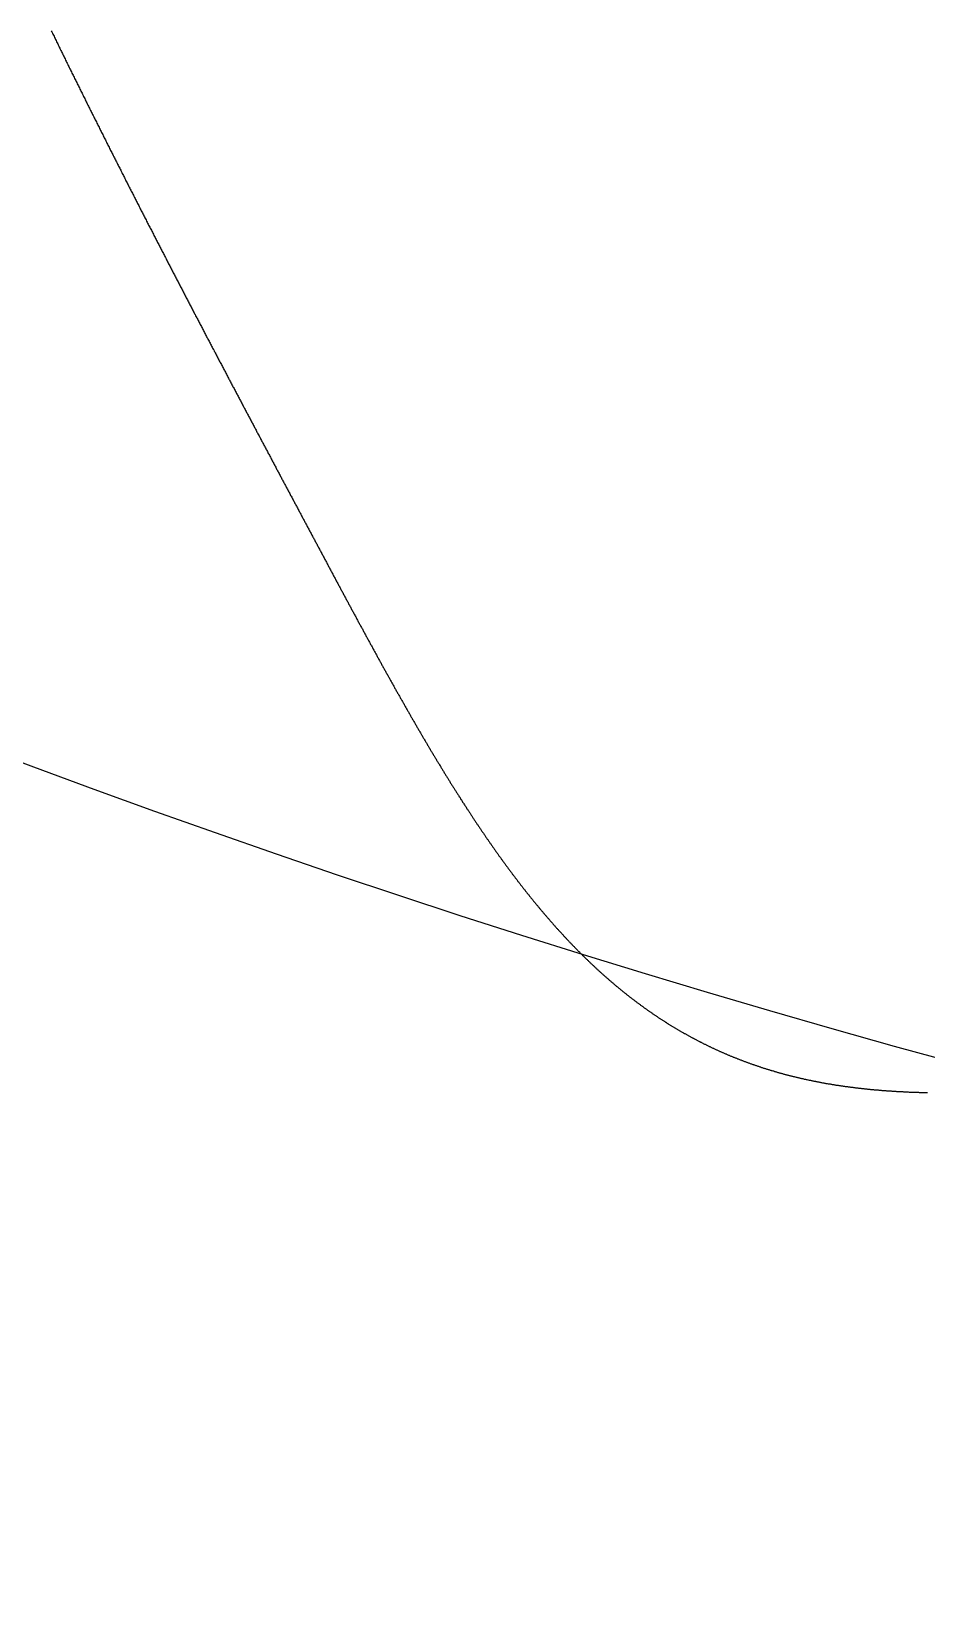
# Model space of a CAD drawing. Header units: millimetres. Extents: x 88 to 97873, y 32 to 55088.
# Drawn here: x 48642.067 to 48643.037, y 4950.649 to 4952.354 of the extents above; entities that cross this region are included whole.
import ezdxf

# ---------------------------------------------------------------- set-up
doc = ezdxf.new("R2010")
doc.units = ezdxf.units.MM
doc.header["$LTSCALE"] = 0.3

msp = doc.modelspace()

# ---------------------------------------------------------------- linework, layer by layer
msp.add_lwpolyline([(48642.0888, 4952.3541), (48642.0894, 4952.353), (48642.0899, 4952.3518), (48642.0905, 4952.3506), (48642.0911, 4952.3494), (48642.0917, 4952.3483), (48642.0922, 4952.3471), (48642.0928, 4952.3459), (48642.0934, 4952.3447), (48642.0939, 4952.3436), (48642.0945, 4952.3424), (48642.0951, 4952.3412), (48642.0957, 4952.3401), (48642.0962, 4952.3389), (48642.0968, 4952.3377), (48642.0974, 4952.3365), (48642.098, 4952.3354), (48642.0985, 4952.3342), (48642.0991, 4952.333), (48642.0997, 4952.3319), (48642.1003, 4952.3307), (48642.1008, 4952.3295), (48642.1014, 4952.3284), (48642.102, 4952.3272), (48642.1026, 4952.326), (48642.1031, 4952.3249), (48642.1037, 4952.3237), (48642.1043, 4952.3225), (48642.1048, 4952.3214), (48642.1054, 4952.3202), (48642.106, 4952.319), (48642.1066, 4952.3179), (48642.1071, 4952.3167), (48642.1077, 4952.3155), (48642.1083, 4952.3144), (48642.1089, 4952.3132), (48642.1094, 4952.312), (48642.11, 4952.3109), (48642.1106, 4952.3097), (48642.1112, 4952.3085), (48642.1117, 4952.3074), (48642.1123, 4952.3062), (48642.1129, 4952.3051), (48642.1135, 4952.3039), (48642.114, 4952.3027), (48642.1146, 4952.3016), (48642.1152, 4952.3004), (48642.1158, 4952.2993), (48642.1163, 4952.2981), (48642.1169, 4952.2969), (48642.1175, 4952.2958), (48642.1181, 4952.2946), (48642.1186, 4952.2935), (48642.1192, 4952.2923), (48642.1198, 4952.2911), (48642.1204, 4952.29), (48642.1209, 4952.2888), (48642.1215, 4952.2877), (48642.1221, 4952.2865), (48642.1227, 4952.2854), (48642.1232, 4952.2842), (48642.1238, 4952.283), (48642.1244, 4952.2819), (48642.125, 4952.2807), (48642.1255, 4952.2796), (48642.1261, 4952.2784), (48642.1267, 4952.2773), (48642.1273, 4952.2761), (48642.1278, 4952.275), (48642.1284, 4952.2738), (48642.129, 4952.2727), (48642.1296, 4952.2715), (48642.1301, 4952.2703), (48642.1307, 4952.2692), (48642.1313, 4952.268), (48642.1319, 4952.2669), (48642.1324, 4952.2657), (48642.133, 4952.2646), (48642.1336, 4952.2634), (48642.1342, 4952.2623), (48642.1347, 4952.2611), (48642.1353, 4952.26), (48642.1359, 4952.2588), (48642.1364, 4952.2577), (48642.137, 4952.2565), (48642.1376, 4952.2554), (48642.1382, 4952.2543), (48642.1387, 4952.2531), (48642.1393, 4952.252), (48642.1399, 4952.2508), (48642.1405, 4952.2497), (48642.141, 4952.2485), (48642.1416, 4952.2474), (48642.1422, 4952.2462), (48642.1428, 4952.2451), (48642.1433, 4952.2439), (48642.1439, 4952.2428), (48642.1445, 4952.2417), (48642.1451, 4952.2405), (48642.1456, 4952.2394), (48642.1462, 4952.2382), (48642.1468, 4952.2371), (48642.1474, 4952.2359), (48642.1479, 4952.2348), (48642.1485, 4952.2337), (48642.1491, 4952.2325), (48642.1497, 4952.2314), (48642.1502, 4952.2302), (48642.1508, 4952.2291), (48642.1514, 4952.228), (48642.152, 4952.2268), (48642.1525, 4952.2257), (48642.1531, 4952.2245), (48642.1537, 4952.2234), (48642.1543, 4952.2223), (48642.1548, 4952.2211), (48642.1554, 4952.22), (48642.156, 4952.2189), (48642.1566, 4952.2177), (48642.1571, 4952.2166), (48642.1577, 4952.2155), (48642.1583, 4952.2143), (48642.1588, 4952.2132), (48642.1594, 4952.2121), (48642.16, 4952.2109), (48642.1606, 4952.2098), (48642.1611, 4952.2087), (48642.1617, 4952.2075), (48642.1623, 4952.2064), (48642.1629, 4952.2053), (48642.1634, 4952.2041), (48642.164, 4952.203), (48642.1646, 4952.2019), (48642.1652, 4952.2007), (48642.1657, 4952.1996), (48642.1663, 4952.1985), (48642.1669, 4952.1973), (48642.1675, 4952.1962), (48642.168, 4952.1951), (48642.1686, 4952.194), (48642.1692, 4952.1928), (48642.1697, 4952.1917), (48642.1703, 4952.1906), (48642.1709, 4952.1895), (48642.1715, 4952.1883), (48642.172, 4952.1872), (48642.1726, 4952.1861), (48642.1732, 4952.1849), (48642.1738, 4952.1838), (48642.1743, 4952.1827), (48642.1749, 4952.1816), (48642.1755, 4952.1805), (48642.176, 4952.1793), (48642.1766, 4952.1782), (48642.1772, 4952.1771), (48642.1778, 4952.176), (48642.1783, 4952.1748), (48642.1789, 4952.1737), (48642.1795, 4952.1726), (48642.1801, 4952.1715), (48642.1806, 4952.1704), (48642.1812, 4952.1692), (48642.1818, 4952.1681), (48642.1823, 4952.167), (48642.1829, 4952.1659), (48642.1835, 4952.1648), (48642.1841, 4952.1636), (48642.1846, 4952.1625), (48642.1852, 4952.1614), (48642.1858, 4952.1603), (48642.1863, 4952.1592), (48642.1869, 4952.1581), (48642.1875, 4952.157), (48642.1881, 4952.1558), (48642.1886, 4952.1547), (48642.1892, 4952.1536), (48642.1898, 4952.1525), (48642.1903, 4952.1514), (48642.1909, 4952.1503), (48642.1915, 4952.1492), (48642.192, 4952.148), (48642.1926, 4952.1469), (48642.1932, 4952.1458), (48642.1938, 4952.1447), (48642.1943, 4952.1436), (48642.1949, 4952.1425), (48642.1955, 4952.1414), (48642.196, 4952.1403), (48642.1966, 4952.1392), (48642.1972, 4952.1381), (48642.1978, 4952.1369), (48642.1983, 4952.1358), (48642.1989, 4952.1347), (48642.1995, 4952.1336), (48642.2, 4952.1325), (48642.2006, 4952.1314), (48642.2012, 4952.1303), (48642.2017, 4952.1292), (48642.2023, 4952.1281), (48642.2029, 4952.127), (48642.2034, 4952.1259), (48642.204, 4952.1248), (48642.2046, 4952.1237), (48642.2052, 4952.1226), (48642.2057, 4952.1215), (48642.2063, 4952.1204), (48642.2069, 4952.1193), (48642.2074, 4952.1182), (48642.208, 4952.1171), (48642.2086, 4952.116), (48642.2091, 4952.1149), (48642.2097, 4952.1138), (48642.2103, 4952.1127), (48642.2108, 4952.1116), (48642.2114, 4952.1105), (48642.212, 4952.1094), (48642.2125, 4952.1083), (48642.2131, 4952.1072), (48642.2137, 4952.1061), (48642.2142, 4952.105), (48642.2148, 4952.1039), (48642.2154, 4952.1028), (48642.2159, 4952.1017), (48642.2165, 4952.1006), (48642.2171, 4952.0995), (48642.2176, 4952.0984), (48642.2182, 4952.0973), (48642.2188, 4952.0962), (48642.2193, 4952.0951), (48642.2199, 4952.0941), (48642.2205, 4952.093), (48642.221, 4952.0919), (48642.2216, 4952.0908), (48642.2222, 4952.0897), (48642.2227, 4952.0886), (48642.2233, 4952.0875), (48642.2239, 4952.0864), (48642.2244, 4952.0853), (48642.225, 4952.0843), (48642.2256, 4952.0832), (48642.2261, 4952.0821), (48642.2267, 4952.081), (48642.2272, 4952.0799), (48642.2278, 4952.0788), (48642.2284, 4952.0777), (48642.2289, 4952.0767), (48642.2295, 4952.0756), (48642.2301, 4952.0745), (48642.2306, 4952.0734), (48642.2312, 4952.0723), (48642.2318, 4952.0712), (48642.2323, 4952.0702), (48642.2329, 4952.0691), (48642.2334, 4952.068), (48642.234, 4952.0669), (48642.2346, 4952.0658), (48642.2351, 4952.0647), (48642.2357, 4952.0637), (48642.2363, 4952.0626), (48642.2368, 4952.0615), (48642.2374, 4952.0604), (48642.2379, 4952.0594), (48642.2385, 4952.0583), (48642.2391, 4952.0572), (48642.2396, 4952.0561), (48642.2402, 4952.055), (48642.2408, 4952.054), (48642.2413, 4952.0529), (48642.2419, 4952.0518), (48642.2424, 4952.0507), (48642.243, 4952.0497), (48642.2436, 4952.0486), (48642.2441, 4952.0475), (48642.2447, 4952.0465), (48642.2452, 4952.0454), (48642.2458, 4952.0443), (48642.2464, 4952.0432), (48642.2469, 4952.0422), (48642.2475, 4952.0411), (48642.248, 4952.04), (48642.2486, 4952.039), (48642.2492, 4952.0379), (48642.2497, 4952.0368), (48642.2503, 4952.0358), (48642.2508, 4952.0347), (48642.2514, 4952.0336), (48642.252, 4952.0326), (48642.2525, 4952.0315), (48642.2531, 4952.0304), (48642.2536, 4952.0294), (48642.2542, 4952.0283), (48642.2547, 4952.0272), (48642.2553, 4952.0262), (48642.2559, 4952.0251), (48642.2564, 4952.024), (48642.257, 4952.023), (48642.2575, 4952.0219), (48642.2581, 4952.0209), (48642.2586, 4952.0198), (48642.2592, 4952.0187), (48642.2598, 4952.0177), (48642.2603, 4952.0166), (48642.2609, 4952.0156), (48642.2614, 4952.0145), (48642.262, 4952.0134), (48642.2625, 4952.0124), (48642.2631, 4952.0113), (48642.2636, 4952.0103), (48642.2642, 4952.0092), (48642.2648, 4952.0082), (48642.2653, 4952.0071), (48642.2659, 4952.0061), (48642.2664, 4952.005), (48642.267, 4952.0039), (48642.2675, 4952.0029), (48642.2681, 4952.0018), (48642.2686, 4952.0008), (48642.2692, 4951.9997), (48642.2697, 4951.9987), (48642.2703, 4951.9976), (48642.2708, 4951.9966), (48642.2714, 4951.9955), (48642.2719, 4951.9945), (48642.2725, 4951.9934), (48642.2731, 4951.9924), (48642.2736, 4951.9913), (48642.2742, 4951.9903), (48642.2747, 4951.9892), (48642.2753, 4951.9882), (48642.2758, 4951.9872), (48642.2764, 4951.9861), (48642.2769, 4951.9851), (48642.2775, 4951.984), (48642.278, 4951.983), (48642.2786, 4951.9819), (48642.2791, 4951.9809), (48642.2797, 4951.9798), (48642.2802, 4951.9788), (48642.2808, 4951.9778), (48642.2813, 4951.9767), (48642.2819, 4951.9757), (48642.2824, 4951.9746), (48642.283, 4951.9736), (48642.2835, 4951.9726), (48642.2841, 4951.9715), (48642.2846, 4951.9705), (48642.2852, 4951.9694), (48642.2857, 4951.9684), (48642.2862, 4951.9674), (48642.2868, 4951.9663), (48642.2873, 4951.9653), (48642.2879, 4951.9643), (48642.2884, 4951.9632), (48642.289, 4951.9622), (48642.2895, 4951.9612), (48642.2901, 4951.9601), (48642.2906, 4951.9591), (48642.2912, 4951.9581), (48642.2917, 4951.957), (48642.2923, 4951.956), (48642.2928, 4951.955), (48642.2933, 4951.9539), (48642.2939, 4951.9529), (48642.2944, 4951.9519), (48642.295, 4951.9509), (48642.2955, 4951.9498), (48642.2961, 4951.9488), (48642.2966, 4951.9478), (48642.2972, 4951.9467), (48642.2977, 4951.9457), (48642.2982, 4951.9447), (48642.2988, 4951.9437), (48642.2993, 4951.9426), (48642.2999, 4951.9416), (48642.3004, 4951.9406), (48642.301, 4951.9396), (48642.3015, 4951.9385), (48642.302, 4951.9375), (48642.3026, 4951.9365), (48642.3031, 4951.9355), (48642.3037, 4951.9345), (48642.3042, 4951.9334), (48642.3047, 4951.9324), (48642.3053, 4951.9314), (48642.3058, 4951.9304), (48642.3064, 4951.9294), (48642.3069, 4951.9284), (48642.3074, 4951.9273), (48642.308, 4951.9263), (48642.3085, 4951.9253), (48642.3091, 4951.9243), (48642.3096, 4951.9233), (48642.3101, 4951.9223), (48642.3107, 4951.9212), (48642.3112, 4951.9202), (48642.3117, 4951.9192), (48642.3123, 4951.9182), (48642.3128, 4951.9172), (48642.3134, 4951.9162), (48642.3139, 4951.9152), (48642.3144, 4951.9142), (48642.315, 4951.9132), (48642.3155, 4951.9121), (48642.316, 4951.9111), (48642.3166, 4951.9101), (48642.3171, 4951.9091), (48642.3176, 4951.9081), (48642.3182, 4951.9071), (48642.3187, 4951.9061), (48642.3192, 4951.9051), (48642.3198, 4951.9041), (48642.3203, 4951.9031), (48642.3208, 4951.9021), (48642.3214, 4951.9011), (48642.3219, 4951.9001), (48642.3224, 4951.8991), (48642.323, 4951.8981), (48642.3235, 4951.8971), (48642.324, 4951.8961), (48642.3246, 4951.8951), (48642.3251, 4951.8941), (48642.3256, 4951.8931), (48642.3262, 4951.8921), (48642.3267, 4951.8911), (48642.3272, 4951.8901), (48642.3278, 4951.8891), (48642.3283, 4951.8881), (48642.3288, 4951.8871), (48642.3293, 4951.8861), (48642.3299, 4951.8851), (48642.3304, 4951.8841), (48642.3309, 4951.8831), (48642.3315, 4951.8821), (48642.332, 4951.8811), (48642.3325, 4951.8801), (48642.333, 4951.8791), (48642.3336, 4951.8782), (48642.3341, 4951.8772), (48642.3346, 4951.8762), (48642.3352, 4951.8752), (48642.3357, 4951.8742), (48642.3362, 4951.8732), (48642.3367, 4951.8722), (48642.3373, 4951.8712), (48642.3378, 4951.8702), (48642.3383, 4951.8693), (48642.3388, 4951.8683), (48642.3394, 4951.8673), (48642.3399, 4951.8663), (48642.3404, 4951.8653), (48642.3409, 4951.8643), (48642.3415, 4951.8634), (48642.342, 4951.8624), (48642.3425, 4951.8614), (48642.343, 4951.8604), (48642.3435, 4951.8594), (48642.3441, 4951.8584), (48642.3446, 4951.8575), (48642.3451, 4951.8565), (48642.3456, 4951.8555), (48642.3462, 4951.8545), (48642.3467, 4951.8536), (48642.3472, 4951.8526), (48642.3477, 4951.8516), (48642.3482, 4951.8506), (48642.3488, 4951.8497), (48642.3493, 4951.8487), (48642.3498, 4951.8477), (48642.3503, 4951.8467), (48642.3508, 4951.8458), (48642.3513, 4951.8448), (48642.3519, 4951.8438), (48642.3524, 4951.8428), (48642.3529, 4951.8419), (48642.3534, 4951.8409), (48642.3539, 4951.8399), (48642.3544, 4951.839), (48642.355, 4951.838), (48642.3555, 4951.837), (48642.356, 4951.8361), (48642.3565, 4951.8351), (48642.357, 4951.8341), (48642.3575, 4951.8332), (48642.3581, 4951.8322), (48642.3586, 4951.8312), (48642.3591, 4951.8303), (48642.3596, 4951.8293), (48642.3601, 4951.8284), (48642.3606, 4951.8274), (48642.3611, 4951.8264), (48642.3616, 4951.8255), (48642.3622, 4951.8245), (48642.3627, 4951.8235), (48642.3632, 4951.8226), (48642.3637, 4951.8216), (48642.3642, 4951.8207), (48642.3647, 4951.8197), (48642.3652, 4951.8188), (48642.3657, 4951.8178), (48642.3662, 4951.8168), (48642.3668, 4951.8159), (48642.3673, 4951.8149), (48642.3678, 4951.814), (48642.3683, 4951.813), (48642.3688, 4951.8121), (48642.3693, 4951.8111), (48642.3698, 4951.8102), (48642.3703, 4951.8092), (48642.3708, 4951.8083), (48642.3713, 4951.8073), (48642.3718, 4951.8064), (48642.3723, 4951.8054), (48642.3728, 4951.8045), (48642.3733, 4951.8035), (48642.3739, 4951.8026), (48642.3744, 4951.8016), (48642.3749, 4951.8007), (48642.3754, 4951.7998), (48642.3759, 4951.7988), (48642.3764, 4951.7979), (48642.3769, 4951.7969), (48642.3774, 4951.796), (48642.3779, 4951.795), (48642.3784, 4951.7941), (48642.3789, 4951.7932), (48642.3794, 4951.7922), (48642.3799, 4951.7913), (48642.3804, 4951.7903), (48642.3809, 4951.7894), (48642.3814, 4951.7885), (48642.3819, 4951.7875), (48642.3824, 4951.7866), (48642.3829, 4951.7856), (48642.3834, 4951.7847), (48642.3839, 4951.7838), (48642.3844, 4951.7828), (48642.3849, 4951.7819), (48642.3854, 4951.781), (48642.3859, 4951.78), (48642.3864, 4951.7791), (48642.3869, 4951.7782), (48642.3874, 4951.7773), (48642.3879, 4951.7763), (48642.3884, 4951.7754), (48642.3889, 4951.7745), (48642.3894, 4951.7735), (48642.3899, 4951.7726), (48642.3903, 4951.7717), (48642.3908, 4951.7708), (48642.3913, 4951.7698), (48642.3918, 4951.7689), (48642.3923, 4951.768), (48642.3928, 4951.7671), (48642.3933, 4951.7661), (48642.3938, 4951.7652), (48642.3943, 4951.7643), (48642.3948, 4951.7634), (48642.3953, 4951.7624), (48642.3958, 4951.7615), (48642.3963, 4951.7606), (48642.3968, 4951.7597), (48642.3973, 4951.7588), (48642.3977, 4951.7578), (48642.3982, 4951.7569), (48642.3987, 4951.756), (48642.3992, 4951.7551), (48642.3997, 4951.7542), (48642.4002, 4951.7533), (48642.4007, 4951.7524), (48642.4012, 4951.7514), (48642.4017, 4951.7505), (48642.4022, 4951.7496), (48642.4027, 4951.7487), (48642.4031, 4951.7478), (48642.4036, 4951.7469), (48642.4041, 4951.746), (48642.4046, 4951.7451), (48642.4051, 4951.7441), (48642.4056, 4951.7432), (48642.4061, 4951.7423), (48642.4066, 4951.7414), (48642.407, 4951.7405), (48642.4075, 4951.7396), (48642.408, 4951.7387), (48642.4085, 4951.7378), (48642.409, 4951.7369), (48642.4095, 4951.736), (48642.41, 4951.7351), (48642.4104, 4951.7342), (48642.4109, 4951.7333), (48642.4114, 4951.7324), (48642.4119, 4951.7315), (48642.4124, 4951.7306), (48642.4129, 4951.7297), (48642.4134, 4951.7288), (48642.4138, 4951.7279), (48642.4143, 4951.727), (48642.4148, 4951.7261), (48642.4153, 4951.7252), (48642.4158, 4951.7243), (48642.4163, 4951.7234), (48642.4167, 4951.7225), (48642.4172, 4951.7216), (48642.4177, 4951.7207), (48642.4182, 4951.7198), (48642.4187, 4951.719), (48642.4191, 4951.7181), (48642.4196, 4951.7172), (48642.4201, 4951.7163), (48642.4206, 4951.7154), (48642.4211, 4951.7145), (48642.4215, 4951.7136), (48642.422, 4951.7127), (48642.4225, 4951.7118), (48642.423, 4951.711), (48642.4235, 4951.7101), (48642.4239, 4951.7092), (48642.4244, 4951.7083), (48642.4249, 4951.7074), (48642.4254, 4951.7065), (48642.4259, 4951.7057), (48642.4263, 4951.7048), (48642.4268, 4951.7039), (48642.4273, 4951.703), (48642.4278, 4951.7021), (48642.4283, 4951.7013), (48642.4287, 4951.7004), (48642.4292, 4951.6995), (48642.4297, 4951.6986), (48642.4302, 4951.6977), (48642.4306, 4951.6969), (48642.4311, 4951.696), (48642.4316, 4951.6951), (48642.4321, 4951.6942), (48642.4325, 4951.6934), (48642.433, 4951.6925), (48642.4335, 4951.6916), (48642.434, 4951.6908), (48642.4345, 4951.6899), (48642.4349, 4951.689), (48642.4354, 4951.6881), (48642.4359, 4951.6873), (48642.4364, 4951.6864), (48642.4368, 4951.6855), (48642.4373, 4951.6847), (48642.4378, 4951.6838), (48642.4383, 4951.6829), (48642.4387, 4951.6821), (48642.4392, 4951.6812), (48642.4397, 4951.6803), (48642.4401, 4951.6795), (48642.4406, 4951.6786), (48642.4411, 4951.6778), (48642.4416, 4951.6769), (48642.442, 4951.676), (48642.4425, 4951.6752), (48642.443, 4951.6743), (48642.4435, 4951.6735), (48642.4439, 4951.6726), (48642.4444, 4951.6717), (48642.4449, 4951.6709), (48642.4453, 4951.67), (48642.4458, 4951.6692), (48642.4463, 4951.6683), (48642.4468, 4951.6675), (48642.4472, 4951.6666), (48642.4477, 4951.6658), (48642.4482, 4951.6649), (48642.4486, 4951.6641), (48642.4491, 4951.6632), (48642.4496, 4951.6624), (48642.4501, 4951.6615), (48642.4505, 4951.6607), (48642.451, 4951.6598), (48642.4515, 4951.659), (48642.4519, 4951.6581), (48642.4524, 4951.6573), (48642.4529, 4951.6564), (48642.4534, 4951.6556), (48642.4538, 4951.6547), (48642.4543, 4951.6539), (48642.4548, 4951.653), (48642.4552, 4951.6522), (48642.4557, 4951.6514), (48642.4562, 4951.6505), (48642.4566, 4951.6497), (48642.4571, 4951.6488), (48642.4576, 4951.648), (48642.458, 4951.6472), (48642.4585, 4951.6463), (48642.459, 4951.6455), (48642.4594, 4951.6447), (48642.4599, 4951.6438), (48642.4604, 4951.643), (48642.4609, 4951.6421), (48642.4613, 4951.6413), (48642.4618, 4951.6405), (48642.4623, 4951.6397), (48642.4627, 4951.6388), (48642.4632, 4951.638), (48642.4637, 4951.6372), (48642.4641, 4951.6363), (48642.4646, 4951.6355), (48642.4651, 4951.6347), (48642.4655, 4951.6338), (48642.466, 4951.633), (48642.4665, 4951.6322), (48642.4669, 4951.6314), (48642.4674, 4951.6305), (48642.4679, 4951.6297), (48642.4683, 4951.6289), (48642.4688, 4951.6281), (48642.4693, 4951.6272), (48642.4697, 4951.6264), (48642.4702, 4951.6256), (48642.4707, 4951.6248), (48642.4711, 4951.624), (48642.4716, 4951.6231), (48642.4721, 4951.6223), (48642.4725, 4951.6215), (48642.473, 4951.6207), (48642.4734, 4951.6199), (48642.4739, 4951.6191), (48642.4744, 4951.6182), (48642.4748, 4951.6174), (48642.4753, 4951.6166), (48642.4758, 4951.6158), (48642.4762, 4951.615), (48642.4767, 4951.6142), (48642.4772, 4951.6134), (48642.4776, 4951.6126), (48642.4781, 4951.6117), (48642.4786, 4951.6109), (48642.479, 4951.6101), (48642.4795, 4951.6093), (48642.48, 4951.6085), (48642.4804, 4951.6077), (48642.4809, 4951.6069), (48642.4813, 4951.6061), (48642.4818, 4951.6053), (48642.4823, 4951.6045), (48642.4827, 4951.6037), (48642.4832, 4951.6029), (48642.4837, 4951.6021), (48642.4841, 4951.6013), (48642.4846, 4951.6005), (48642.4851, 4951.5997), (48642.4855, 4951.5989), (48642.486, 4951.5981), (48642.4865, 4951.5973), (48642.4869, 4951.5965), (48642.4874, 4951.5957), (48642.4878, 4951.5949), (48642.4883, 4951.5941), (48642.4888, 4951.5933), (48642.4892, 4951.5925), (48642.4897, 4951.5917), (48642.4902, 4951.5909), (48642.4906, 4951.5901), (48642.4911, 4951.5893), (48642.4916, 4951.5886), (48642.492, 4951.5878), (48642.4925, 4951.587), (48642.4929, 4951.5862), (48642.4934, 4951.5854), (48642.4939, 4951.5846), (48642.4943, 4951.5838), (48642.4948, 4951.583), (48642.4953, 4951.5823), (48642.4957, 4951.5815), (48642.4962, 4951.5807), (48642.4966, 4951.5799), (48642.4971, 4951.5791), (48642.4976, 4951.5783), (48642.498, 4951.5776), (48642.4985, 4951.5768), (48642.499, 4951.576), (48642.4994, 4951.5752), (48642.4999, 4951.5745), (48642.5003, 4951.5737), (48642.5008, 4951.5729), (48642.5013, 4951.5721), (48642.5017, 4951.5713), (48642.5022, 4951.5706), (48642.5027, 4951.5698), (48642.5031, 4951.569), (48642.5036, 4951.5683), (48642.5041, 4951.5675), (48642.5045, 4951.5667), (48642.505, 4951.5659), (48642.5054, 4951.5652), (48642.5059, 4951.5644), (48642.5064, 4951.5636), (48642.5068, 4951.5629), (48642.5073, 4951.5621), (48642.5078, 4951.5613), (48642.5082, 4951.5606), (48642.5087, 4951.5598), (48642.5091, 4951.559), (48642.5096, 4951.5583), (48642.5101, 4951.5575), (48642.5105, 4951.5568), (48642.511, 4951.556), (48642.5115, 4951.5552), (48642.5119, 4951.5545), (48642.5124, 4951.5537), (48642.5128, 4951.553), (48642.5133, 4951.5522), (48642.5138, 4951.5514), (48642.5142, 4951.5507), (48642.5147, 4951.5499), (48642.5152, 4951.5492), (48642.5156, 4951.5484), (48642.5161, 4951.5477), (48642.5165, 4951.5469), (48642.517, 4951.5462), (48642.5175, 4951.5454), (48642.5179, 4951.5447), (48642.5184, 4951.5439), (48642.5189, 4951.5432), (48642.5193, 4951.5424), (48642.5198, 4951.5417), (48642.5203, 4951.5409), (48642.5207, 4951.5402), (48642.5212, 4951.5394), (48642.5216, 4951.5387), (48642.5221, 4951.5379), (48642.5226, 4951.5372), (48642.523, 4951.5365), (48642.5235, 4951.5357), (48642.524, 4951.535), (48642.5244, 4951.5342), (48642.5249, 4951.5335), (48642.5254, 4951.5328), (48642.5258, 4951.532), (48642.5263, 4951.5313), (48642.5267, 4951.5305), (48642.5272, 4951.5298), (48642.5277, 4951.5291), (48642.5281, 4951.5283), (48642.5286, 4951.5276), (48642.5291, 4951.5269), (48642.5295, 4951.5261), (48642.53, 4951.5254), (48642.5305, 4951.5247), (48642.5309, 4951.5239), (48642.5314, 4951.5232), (48642.5318, 4951.5225), (48642.5323, 4951.5218), (48642.5328, 4951.521), (48642.5332, 4951.5203), (48642.5337, 4951.5196), (48642.5342, 4951.5189), (48642.5346, 4951.5181), (48642.5351, 4951.5174), (48642.5356, 4951.5167), (48642.536, 4951.516), (48642.5365, 4951.5152), (48642.537, 4951.5145), (48642.5374, 4951.5138), (48642.5379, 4951.5131), (48642.5384, 4951.5124), (48642.5388, 4951.5116), (48642.5393, 4951.5109), (48642.5398, 4951.5102), (48642.5402, 4951.5095), (48642.5407, 4951.5088), (48642.5412, 4951.5081), (48642.5416, 4951.5074), (48642.5421, 4951.5066), (48642.5426, 4951.5059), (48642.543, 4951.5052), (48642.5435, 4951.5045), (48642.544, 4951.5038), (48642.5444, 4951.5031), (48642.5449, 4951.5024), (48642.5454, 4951.5017), (48642.5458, 4951.501), (48642.5463, 4951.5003), (48642.5468, 4951.4995), (48642.5472, 4951.4988), (48642.5477, 4951.4981), (48642.5482, 4951.4974), (48642.5486, 4951.4967), (48642.5491, 4951.496), (48642.5496, 4951.4953), (48642.55, 4951.4946), (48642.5505, 4951.4939), (48642.551, 4951.4932), (48642.5514, 4951.4925), (48642.5519, 4951.4918), (48642.5524, 4951.4911), (48642.5528, 4951.4904), (48642.5533, 4951.4897), (48642.5538, 4951.4891), (48642.5542, 4951.4884), (48642.5547, 4951.4877), (48642.5552, 4951.487), (48642.5556, 4951.4863), (48642.5561, 4951.4856), (48642.5566, 4951.4849), (48642.5571, 4951.4842), (48642.5575, 4951.4835), (48642.558, 4951.4828), (48642.5585, 4951.4821), (48642.5589, 4951.4815), (48642.5594, 4951.4808), (48642.5599, 4951.4801), (48642.5603, 4951.4794), (48642.5608, 4951.4787), (48642.5613, 4951.478), (48642.5618, 4951.4774), (48642.5622, 4951.4767), (48642.5627, 4951.476), (48642.5632, 4951.4753), (48642.5636, 4951.4746), (48642.5641, 4951.474), (48642.5646, 4951.4733), (48642.5651, 4951.4726), (48642.5655, 4951.4719), (48642.566, 4951.4713), (48642.5665, 4951.4706), (48642.5669, 4951.4699), (48642.5674, 4951.4692), (48642.5679, 4951.4686), (48642.5684, 4951.4679), (48642.5688, 4951.4672), (48642.5693, 4951.4666), (48642.5698, 4951.4659), (48642.5703, 4951.4652), (48642.5707, 4951.4645), (48642.5712, 4951.4639), (48642.5717, 4951.4632), (48642.5721, 4951.4625), (48642.5726, 4951.4619), (48642.5731, 4951.4612), (48642.5736, 4951.4606), (48642.574, 4951.4599), (48642.5745, 4951.4592), (48642.575, 4951.4586), (48642.5755, 4951.4579), (48642.5759, 4951.4573), (48642.5764, 4951.4566), (48642.5769, 4951.4559), (48642.5774, 4951.4553), (48642.5778, 4951.4546), (48642.5783, 4951.454), (48642.5788, 4951.4533), (48642.5793, 4951.4527), (48642.5798, 4951.452), (48642.5802, 4951.4514), (48642.5807, 4951.4507), (48642.5812, 4951.45), (48642.5817, 4951.4494), (48642.5821, 4951.4487), (48642.5826, 4951.4481), (48642.5831, 4951.4475), (48642.5836, 4951.4468), (48642.584, 4951.4462), (48642.5845, 4951.4455), (48642.585, 4951.4449), (48642.5855, 4951.4442), (48642.586, 4951.4436), (48642.5864, 4951.4429), (48642.5869, 4951.4423), (48642.5874, 4951.4417), (48642.5879, 4951.441), (48642.5884, 4951.4404), (48642.5888, 4951.4397), (48642.5893, 4951.4391), (48642.5898, 4951.4385), (48642.5903, 4951.4378), (48642.5908, 4951.4372), (48642.5912, 4951.4366), (48642.5917, 4951.4359), (48642.5922, 4951.4353), (48642.5927, 4951.4347), (48642.5932, 4951.434), (48642.5937, 4951.4334), (48642.5941, 4951.4328), (48642.5946, 4951.4321), (48642.5951, 4951.4315), (48642.5956, 4951.4309), (48642.5961, 4951.4302), (48642.5965, 4951.4296), (48642.597, 4951.429), (48642.5975, 4951.4284), (48642.598, 4951.4277), (48642.5985, 4951.4271), (48642.599, 4951.4265), (48642.5995, 4951.4259), (48642.5999, 4951.4253), (48642.6004, 4951.4246), (48642.6009, 4951.424), (48642.6014, 4951.4234), (48642.6019, 4951.4228), (48642.6024, 4951.4222), (48642.6029, 4951.4215), (48642.6033, 4951.4209), (48642.6038, 4951.4203), (48642.6043, 4951.4197), (48642.6048, 4951.4191), (48642.6053, 4951.4185), (48642.6058, 4951.4179), (48642.6063, 4951.4173), (48642.6068, 4951.4166), (48642.6072, 4951.416), (48642.6077, 4951.4154), (48642.6082, 4951.4148), (48642.6087, 4951.4142), (48642.6092, 4951.4136), (48642.6097, 4951.413), (48642.6102, 4951.4124), (48642.6107, 4951.4118), (48642.6112, 4951.4112), (48642.6116, 4951.4106), (48642.6121, 4951.41), (48642.6126, 4951.4094), (48642.6131, 4951.4088), (48642.6136, 4951.4082), (48642.6141, 4951.4076), (48642.6146, 4951.407), (48642.6151, 4951.4064), (48642.6156, 4951.4058), (48642.6161, 4951.4052), (48642.6166, 4951.4046), (48642.6171, 4951.404), (48642.6175, 4951.4034), (48642.618, 4951.4028), (48642.6185, 4951.4022), (48642.619, 4951.4017), (48642.6195, 4951.4011), (48642.62, 4951.4005), (48642.6205, 4951.3999), (48642.621, 4951.3993), (48642.6215, 4951.3987), (48642.622, 4951.3981), (48642.6225, 4951.3975), (48642.623, 4951.397), (48642.6235, 4951.3964), (48642.624, 4951.3958), (48642.6245, 4951.3952), (48642.625, 4951.3946), (48642.6255, 4951.394), (48642.626, 4951.3935), (48642.6265, 4951.3929), (48642.627, 4951.3923), (48642.6275, 4951.3917), (48642.628, 4951.3912), (48642.6285, 4951.3906), (48642.629, 4951.39), (48642.6295, 4951.3894), (48642.63, 4951.3889), (48642.6305, 4951.3883), (48642.631, 4951.3877), (48642.6315, 4951.3872), (48642.632, 4951.3866), (48642.6325, 4951.386), (48642.633, 4951.3854), (48642.6335, 4951.3849), (48642.634, 4951.3843), (48642.6345, 4951.3837), (48642.635, 4951.3832), (48642.6355, 4951.3826), (48642.636, 4951.3821), (48642.6365, 4951.3815), (48642.637, 4951.3809), (48642.6375, 4951.3804), (48642.638, 4951.3798), (48642.6385, 4951.3793), (48642.639, 4951.3787), (48642.6395, 4951.3781), (48642.64, 4951.3776), (48642.6406, 4951.377), (48642.6411, 4951.3765), (48642.6416, 4951.3759), (48642.6421, 4951.3754), (48642.6426, 4951.3748), (48642.6431, 4951.3743), (48642.6436, 4951.3737), (48642.6441, 4951.3732), (48642.6446, 4951.3726), (48642.6451, 4951.3721), (48642.6456, 4951.3715), (48642.6461, 4951.371), (48642.6467, 4951.3704), (48642.6472, 4951.3699), (48642.6477, 4951.3693), (48642.6482, 4951.3688), (48642.6487, 4951.3682), (48642.6492, 4951.3677), (48642.6497, 4951.3672), (48642.6502, 4951.3666), (48642.6508, 4951.3661), (48642.6513, 4951.3655), (48642.6518, 4951.365), (48642.6523, 4951.3645), (48642.6528, 4951.3639), (48642.6533, 4951.3634), (48642.6538, 4951.3629), (48642.6544, 4951.3623), (48642.6549, 4951.3618), (48642.6554, 4951.3613), (48642.6559, 4951.3607), (48642.6564, 4951.3602), (48642.6569, 4951.3597), (48642.6575, 4951.3591), (48642.658, 4951.3586), (48642.6585, 4951.3581), (48642.659, 4951.3576), (48642.6595, 4951.357), (48642.66, 4951.3565), (48642.6606, 4951.356), (48642.6611, 4951.3555), (48642.6616, 4951.3549), (48642.6621, 4951.3544), (48642.6626, 4951.3539), (48642.6632, 4951.3534), (48642.6637, 4951.3529), (48642.6642, 4951.3523), (48642.6647, 4951.3518), (48642.6653, 4951.3513), (48642.6658, 4951.3508), (48642.6663, 4951.3503), (48642.6668, 4951.3498), (48642.6674, 4951.3492), (48642.6679, 4951.3487), (48642.6684, 4951.3482), (48642.6689, 4951.3477), (48642.6695, 4951.3472), (48642.67, 4951.3467), (48642.6705, 4951.3462), (48642.671, 4951.3457), (48642.6716, 4951.3452), (48642.6721, 4951.3447), (48642.6726, 4951.3442), (48642.6731, 4951.3437), (48642.6737, 4951.3432), (48642.6742, 4951.3427), (48642.6747, 4951.3422), (48642.6753, 4951.3417), (48642.6758, 4951.3412), (48642.6763, 4951.3407), (48642.6769, 4951.3402), (48642.6774, 4951.3397), (48642.6779, 4951.3392), (48642.6784, 4951.3387), (48642.679, 4951.3382), (48642.6795, 4951.3377), (48642.68, 4951.3372), (48642.6806, 4951.3367), (48642.6811, 4951.3362), (48642.6817, 4951.3357), (48642.6822, 4951.3352), (48642.6827, 4951.3347), (48642.6833, 4951.3342), (48642.6838, 4951.3338), (48642.6843, 4951.3333), (48642.6849, 4951.3328), (48642.6854, 4951.3323), (48642.6859, 4951.3318), (48642.6865, 4951.3313), (48642.687, 4951.3309), (48642.6876, 4951.3304), (48642.6881, 4951.3299), (48642.6886, 4951.3294), (48642.6892, 4951.3289), (48642.6897, 4951.3285), (48642.6903, 4951.328), (48642.6908, 4951.3275), (48642.6913, 4951.327), (48642.6919, 4951.3266), (48642.6924, 4951.3261), (48642.693, 4951.3256), (48642.6935, 4951.3251), (48642.6941, 4951.3247), (48642.6946, 4951.3242), (48642.6951, 4951.3237), (48642.6957, 4951.3233), (48642.6962, 4951.3228), (48642.6968, 4951.3223), (48642.6973, 4951.3219), (48642.6979, 4951.3214), (48642.6984, 4951.3209), (48642.699, 4951.3205), (48642.6995, 4951.32), (48642.7001, 4951.3195), (48642.7006, 4951.3191), (48642.7012, 4951.3186), (48642.7017, 4951.3182), (48642.7023, 4951.3177), (48642.7028, 4951.3172), (48642.7034, 4951.3168), (48642.7039, 4951.3163), (48642.7045, 4951.3159), (48642.705, 4951.3154), (48642.7056, 4951.315), (48642.7061, 4951.3145), (48642.7067, 4951.3141), (48642.7072, 4951.3136), (48642.7078, 4951.3132), (48642.7084, 4951.3127), (48642.7089, 4951.3123), (48642.7095, 4951.3118), (48642.71, 4951.3114), (48642.7106, 4951.3109), (48642.7111, 4951.3105), (48642.7117, 4951.31), (48642.7123, 4951.3096), (48642.7128, 4951.3092), (48642.7134, 4951.3087), (48642.7139, 4951.3083), (48642.7145, 4951.3078), (48642.7151, 4951.3074), (48642.7156, 4951.307), (48642.7162, 4951.3065), (48642.7167, 4951.3061), (48642.7173, 4951.3057), (48642.7179, 4951.3052), (48642.7184, 4951.3048), (48642.719, 4951.3044), (48642.7196, 4951.3039), (48642.7201, 4951.3035), (48642.7207, 4951.3031), (48642.7213, 4951.3026), (48642.7218, 4951.3022), (48642.7224, 4951.3018), (48642.723, 4951.3014), (48642.7235, 4951.3009), (48642.7241, 4951.3005), (48642.7247, 4951.3001), (48642.7252, 4951.2997), (48642.7258, 4951.2992), (48642.7264, 4951.2988), (48642.727, 4951.2984), (48642.7275, 4951.298), (48642.7281, 4951.2976), (48642.7287, 4951.2971), (48642.7292, 4951.2967), (48642.7298, 4951.2963), (48642.7304, 4951.2959), (48642.731, 4951.2955), (48642.7315, 4951.2951), (48642.7321, 4951.2947), (48642.7327, 4951.2942), (48642.7333, 4951.2938), (48642.7338, 4951.2934), (48642.7344, 4951.293), (48642.735, 4951.2926), (48642.7356, 4951.2922), (48642.7362, 4951.2918), (48642.7367, 4951.2914), (48642.7373, 4951.291), (48642.7379, 4951.2906), (48642.7385, 4951.2902), (48642.7391, 4951.2898), (48642.7396, 4951.2894), (48642.7402, 4951.289), (48642.7408, 4951.2886), (48642.7414, 4951.2882), (48642.742, 4951.2878), (48642.7426, 4951.2874), (48642.7431, 4951.287), (48642.7437, 4951.2866), (48642.7443, 4951.2862), (48642.7449, 4951.2858), (48642.7455, 4951.2854), (48642.7461, 4951.285), (48642.7467, 4951.2846), (48642.7473, 4951.2842), (48642.7478, 4951.2839), (48642.7484, 4951.2835), (48642.749, 4951.2831), (48642.7496, 4951.2827), (48642.7502, 4951.2823), (48642.7508, 4951.2819), (48642.7514, 4951.2815), (48642.752, 4951.2812), (48642.7526, 4951.2808), (48642.7532, 4951.2804), (48642.7538, 4951.28), (48642.7544, 4951.2796), (48642.755, 4951.2793), (48642.7555, 4951.2789), (48642.7561, 4951.2785), (48642.7567, 4951.2781), (48642.7573, 4951.2778), (48642.7579, 4951.2774), (48642.7585, 4951.277), (48642.7591, 4951.2767), (48642.7597, 4951.2763), (48642.7603, 4951.2759), (48642.7609, 4951.2755), (48642.7615, 4951.2752), (48642.7621, 4951.2748), (48642.7627, 4951.2744), (48642.7634, 4951.2741), (48642.764, 4951.2737), (48642.7646, 4951.2734), (48642.7652, 4951.273), (48642.7658, 4951.2726), (48642.7664, 4951.2723), (48642.767, 4951.2719), (48642.7676, 4951.2715), (48642.7682, 4951.2712), (48642.7688, 4951.2708), (48642.7694, 4951.2705), (48642.77, 4951.2701), (48642.7706, 4951.2698), (48642.7712, 4951.2694), (48642.7719, 4951.2691), (48642.7725, 4951.2687), (48642.7731, 4951.2684), (48642.7737, 4951.268), (48642.7743, 4951.2677), (48642.7749, 4951.2673), (48642.7755, 4951.267), (48642.7762, 4951.2666), (48642.7768, 4951.2663), (48642.7774, 4951.2659), (48642.778, 4951.2656), (48642.7786, 4951.2652), (48642.7792, 4951.2649), (48642.7799, 4951.2646), (48642.7805, 4951.2642), (48642.7811, 4951.2639), (48642.7817, 4951.2635), (48642.7823, 4951.2632), (48642.783, 4951.2629), (48642.7836, 4951.2625), (48642.7842, 4951.2622), (48642.7848, 4951.2619), (48642.7855, 4951.2615), (48642.7861, 4951.2612), (48642.7867, 4951.2609), (48642.7873, 4951.2605), (48642.788, 4951.2602), (48642.7886, 4951.2599), (48642.7892, 4951.2596), (48642.7898, 4951.2592), (48642.7905, 4951.2589), (48642.7911, 4951.2586), (48642.7917, 4951.2583), (48642.7924, 4951.2579), (48642.793, 4951.2576), (48642.7936, 4951.2573), (48642.7943, 4951.257), (48642.7949, 4951.2567), (48642.7955, 4951.2563), (48642.7962, 4951.256), (48642.7968, 4951.2557), (48642.7974, 4951.2554), (48642.7981, 4951.2551), (48642.7987, 4951.2548), (48642.7993, 4951.2545), (48642.8, 4951.2541), (48642.8006, 4951.2538), (48642.8013, 4951.2535), (48642.8019, 4951.2532), (48642.8025, 4951.2529), (48642.8032, 4951.2526), (48642.8038, 4951.2523), (48642.8045, 4951.252), (48642.8051, 4951.2517), (48642.8057, 4951.2514), (48642.8064, 4951.2511), (48642.807, 4951.2508), (48642.8077, 4951.2505), (48642.8083, 4951.2502), (48642.809, 4951.2499), (48642.8096, 4951.2496), (48642.8103, 4951.2493), (48642.8109, 4951.249), (48642.8116, 4951.2487), (48642.8122, 4951.2484), (48642.8129, 4951.2481), (48642.8135, 4951.2478), (48642.8142, 4951.2475), (48642.8148, 4951.2472), (48642.8155, 4951.247), (48642.8161, 4951.2467), (48642.8168, 4951.2464), (48642.8174, 4951.2461), (48642.8181, 4951.2458), (48642.8188, 4951.2455), (48642.8194, 4951.2452), (48642.8201, 4951.245), (48642.8207, 4951.2447), (48642.8214, 4951.2444), (48642.822, 4951.2441), (48642.8227, 4951.2438), (48642.8234, 4951.2436), (48642.824, 4951.2433), (48642.8247, 4951.243), (48642.8254, 4951.2427), (48642.826, 4951.2425), (48642.8267, 4951.2422), (48642.8274, 4951.2419), (48642.828, 4951.2416), (48642.8287, 4951.2414), (48642.8294, 4951.2411), (48642.83, 4951.2408), (48642.8307, 4951.2406), (48642.8314, 4951.2403), (48642.832, 4951.24), (48642.8327, 4951.2398), (48642.8334, 4951.2395), (48642.834, 4951.2392), (48642.8347, 4951.239), (48642.8354, 4951.2387), (48642.8361, 4951.2385), (48642.8367, 4951.2382), (48642.8374, 4951.2379), (48642.8381, 4951.2377), (48642.8388, 4951.2374), (48642.8394, 4951.2372), (48642.8401, 4951.2369), (48642.8408, 4951.2367), (48642.8415, 4951.2364), (48642.8422, 4951.2362), (48642.8428, 4951.2359), (48642.8435, 4951.2357), (48642.8442, 4951.2354), (48642.8449, 4951.2352), (48642.8456, 4951.2349), (48642.8463, 4951.2347), (48642.8469, 4951.2344), (48642.8476, 4951.2342), (48642.8483, 4951.2339), (48642.849, 4951.2337), (48642.8497, 4951.2335), (48642.8504, 4951.2332), (48642.8511, 4951.233), (48642.8518, 4951.2328), (48642.8524, 4951.2325), (48642.8531, 4951.2323), (48642.8538, 4951.232), (48642.8545, 4951.2318), (48642.8552, 4951.2316), (48642.8559, 4951.2313), (48642.8566, 4951.2311), (48642.8573, 4951.2309), (48642.858, 4951.2307), (48642.8587, 4951.2304), (48642.8594, 4951.2302), (48642.8601, 4951.23), (48642.8608, 4951.2297), (48642.8615, 4951.2295), (48642.8622, 4951.2293), (48642.8629, 4951.2291), (48642.8636, 4951.2289), (48642.8643, 4951.2286), (48642.865, 4951.2284), (48642.8657, 4951.2282), (48642.8664, 4951.228), (48642.8671, 4951.2278), (48642.8678, 4951.2275), (48642.8685, 4951.2273), (48642.8692, 4951.2271), (48642.8699, 4951.2269), (48642.8707, 4951.2267), (48642.8714, 4951.2265), (48642.8721, 4951.2263), (48642.8728, 4951.2261), (48642.8735, 4951.2258), (48642.8742, 4951.2256), (48642.8749, 4951.2254), (48642.8756, 4951.2252), (48642.8764, 4951.225), (48642.8771, 4951.2248), (48642.8778, 4951.2246), (48642.8785, 4951.2244), (48642.8792, 4951.2242), (48642.8799, 4951.224), (48642.8807, 4951.2238), (48642.8814, 4951.2236), (48642.8821, 4951.2234), (48642.8828, 4951.2232), (48642.8836, 4951.223), (48642.8843, 4951.2228), (48642.885, 4951.2226), (48642.8857, 4951.2225), (48642.8865, 4951.2223), (48642.8872, 4951.2221), (48642.8879, 4951.2219), (48642.8886, 4951.2217), (48642.8894, 4951.2215), (48642.8901, 4951.2213), (48642.8908, 4951.2211), (48642.8916, 4951.221), (48642.8923, 4951.2208), (48642.893, 4951.2206), (48642.8938, 4951.2204), (48642.8945, 4951.2202), (48642.8952, 4951.2201), (48642.896, 4951.2199), (48642.8967, 4951.2197), (48642.8974, 4951.2195), (48642.8982, 4951.2193), (48642.8989, 4951.2192), (48642.8997, 4951.219), (48642.9004, 4951.2188), (48642.9011, 4951.2187), (48642.9019, 4951.2185), (48642.9026, 4951.2183), (48642.9034, 4951.2182), (48642.9041, 4951.218), (48642.9049, 4951.2178), (48642.9056, 4951.2177), (48642.9063, 4951.2175), (48642.9071, 4951.2173), (48642.9078, 4951.2172), (48642.9086, 4951.217), (48642.9093, 4951.2168), (48642.9101, 4951.2167), (48642.9108, 4951.2165), (48642.9116, 4951.2164), (48642.9124, 4951.2162), (48642.9131, 4951.2161), (48642.9139, 4951.2159), (48642.9146, 4951.2157), (48642.9154, 4951.2156), (48642.9161, 4951.2154), (48642.9169, 4951.2153), (48642.9176, 4951.2151), (48642.9184, 4951.215), (48642.9192, 4951.2148), (48642.9199, 4951.2147), (48642.9207, 4951.2146), (48642.9215, 4951.2144), (48642.9222, 4951.2143), (48642.923, 4951.2141), (48642.9237, 4951.214), (48642.9245, 4951.2138), (48642.9253, 4951.2137), (48642.926, 4951.2136), (48642.9268, 4951.2134), (48642.9276, 4951.2133), (48642.9283, 4951.2131), (48642.9291, 4951.213), (48642.9299, 4951.2129), (48642.9307, 4951.2127), (48642.9314, 4951.2126), (48642.9322, 4951.2125), (48642.933, 4951.2124), (48642.9338, 4951.2122), (48642.9345, 4951.2121), (48642.9353, 4951.212), (48642.9361, 4951.2118), (48642.9369, 4951.2117), (48642.9376, 4951.2116), (48642.9384, 4951.2115), (48642.9392, 4951.2113), (48642.94, 4951.2112), (48642.9408, 4951.2111), (48642.9415, 4951.211), (48642.9423, 4951.2109), (48642.9431, 4951.2107), (48642.9439, 4951.2106), (48642.9447, 4951.2105), (48642.9455, 4951.2104), (48642.9463, 4951.2103), (48642.9471, 4951.2102), (48642.9478, 4951.2101), (48642.9486, 4951.2099), (48642.9494, 4951.2098), (48642.9502, 4951.2097), (48642.951, 4951.2096), (48642.9518, 4951.2095), (48642.9526, 4951.2094), (48642.9534, 4951.2093), (48642.9542, 4951.2092), (48642.955, 4951.2091), (48642.9558, 4951.209), (48642.9566, 4951.2089), (48642.9574, 4951.2088), (48642.9582, 4951.2087), (48642.959, 4951.2086), (48642.9598, 4951.2085), (48642.9606, 4951.2084), (48642.9614, 4951.2083), (48642.9622, 4951.2082), (48642.963, 4951.2081), (48642.9638, 4951.208), (48642.9646, 4951.2079), (48642.9654, 4951.2078), (48642.9662, 4951.2077), (48642.967, 4951.2076), (48642.9678, 4951.2075), (48642.9686, 4951.2074), (48642.9694, 4951.2074), (48642.9702, 4951.2073), (48642.971, 4951.2072), (48642.9719, 4951.2071), (48642.9727, 4951.207), (48642.9735, 4951.2069), (48642.9743, 4951.2069), (48642.9751, 4951.2068), (48642.9759, 4951.2067), (48642.9767, 4951.2066), (48642.9776, 4951.2065), (48642.9784, 4951.2065), (48642.9792, 4951.2064), (48642.98, 4951.2063), (48642.9808, 4951.2062), (48642.9816, 4951.2062), (48642.9825, 4951.2061), (48642.9833, 4951.206), (48642.9841, 4951.2059), (48642.9849, 4951.2059), (48642.9858, 4951.2058), (48642.9866, 4951.2057), (48642.9874, 4951.2057), (48642.9882, 4951.2056), (48642.9891, 4951.2055), (48642.9899, 4951.2055), (48642.9907, 4951.2054), (48642.9915, 4951.2053), (48642.9924, 4951.2053), (48642.9932, 4951.2052), (48642.994, 4951.2051), (48642.9949, 4951.2051), (48642.9957, 4951.205), (48642.9965, 4951.205), (48642.9974, 4951.2049), (48642.9982, 4951.2048), (48642.999, 4951.2048), (48642.9999, 4951.2047), (48643.0007, 4951.2047), (48643.0016, 4951.2046), (48643.0024, 4951.2046), (48643.0032, 4951.2045), (48643.0041, 4951.2045), (48643.0049, 4951.2044), (48643.0058, 4951.2044), (48643.0066, 4951.2043), (48643.0074, 4951.2043), (48643.0083, 4951.2042), (48643.0091, 4951.2042), (48643.01, 4951.2041), (48643.0108, 4951.2041), (48643.0117, 4951.2041), (48643.0125, 4951.204), (48643.0134, 4951.204), (48643.0142, 4951.2039), (48643.0151, 4951.2039), (48643.0159, 4951.2039), (48643.0168, 4951.2038), (48643.0176, 4951.2038), (48643.0185, 4951.2037), (48643.0193, 4951.2037), (48643.0202, 4951.2037), (48643.021, 4951.2036), (48643.0219, 4951.2036), (48643.0227, 4951.2036), (48643.0236, 4951.2035), (48643.0244, 4951.2035), (48643.0253, 4951.2035), (48643.0262, 4951.2035), (48643.027, 4951.2034), (48643.0279, 4951.2034), (48643.0287, 4951.2034), (48643.0296, 4951.2033), (48643.0305, 4951.2033), (48643.0313, 4951.2033), (48643.0322, 4951.2033), (48643.0331, 4951.2033), (48643.0339, 4951.2032), (48643.0348, 4951.2032), (48643.0357, 4951.2032), (48643.0365, 4951.2032), (48643.0374, 4951.2032), (48643.0383, 4951.2031)])
for radius in [18.5479, 14.363, 11.4141]:
    msp.add_circle((48646.0598, 4962.2533), radius)

doc.saveas('drawing.dxf')
